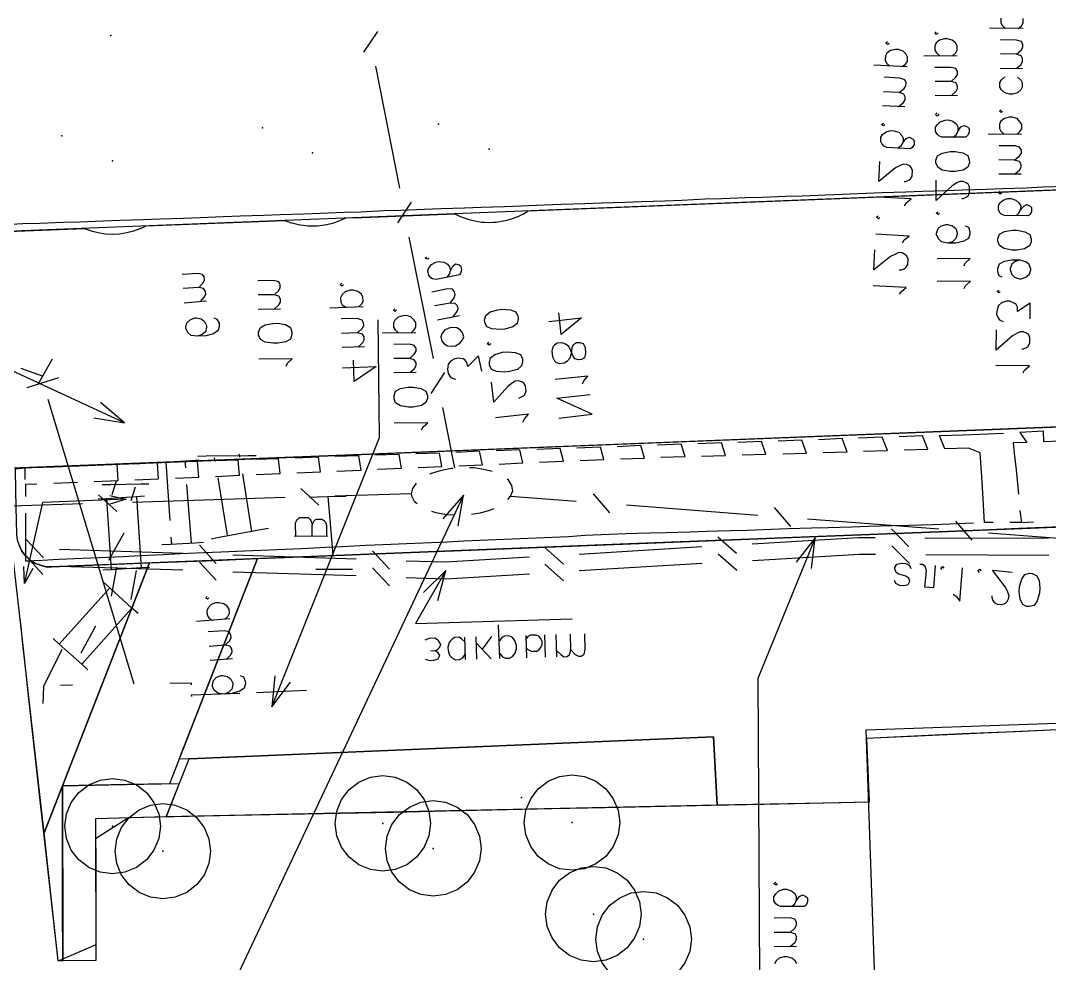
# Model space of a CAD drawing. Header units: metres. Extents: x 131 to 658, y 22 to 173.
# Drawn here: x 154.65 to 187, y 46.71 to 76.36 of the extents above; entities that cross this region are included whole.
import ezdxf

# ---------------------------------------------------------------- set-up
doc = ezdxf.new("R2010")
doc.units = ezdxf.units.M
for name, color, linetype in [('BOUNDARY', 7, 'Continuous'), ('BUILDING', 7, 'Continuous'), ('CURB', 7, 'Continuous'), ('ELECTR_CABLE', 7, 'Continuous'), ('ELECTR_CABLE_COMM', 7, 'Continuous'), ('GRASS', 7, 'Continuous'), ('OVERHEAD_POWER_LINE', 7, 'Continuous'), ('ROAD', 7, 'Continuous'), ('SEWER', 7, 'Continuous'), ('SIDEWALK_PATH', 7, 'Continuous'), ('TREE', 7, 'Continuous'), ('WATER_PIPELINE', 7, 'Continuous')]:
    doc.layers.add(name, color=color, linetype=linetype)

msp = doc.modelspace()

# ---------------------------------------------------------------- linework, layer by layer
at = {"layer": 'BOUNDARY'}
msp.add_lwpolyline([(189.244, 54.149), (185.915, 53.993), (184.262, 53.927), (181.243, 53.782), (181.243, 53.782), (181.255, 53.472), (181.332, 51.807), (181.332, 51.785), (181.332, 51.785), (178.025, 51.707), (176.361, 51.674), (173.032, 51.607), (171.367, 51.574), (168.038, 51.496), (166.374, 51.463), (163.045, 51.397), (161.38, 51.363), (158.04, 51.286), (157.008, 50.631), (157.019, 47.302), (155.854, 46.791), (155.832, 46.791), (155.832, 46.791), (155.466, 50.076), (155.277, 51.741), (154.911, 55.047), (154.733, 56.701), (154.356, 60.019)], dxfattribs=at)
at = {"layer": 'BUILDING'}
msp.add_lwpolyline([(181.234, 54.062), (234.806, 55.937), (235.207, 44.483), (181.635, 42.608)], close=True, dxfattribs=at)
at = {"layer": 'CURB'}
for points in [[(153.979, 69.939), (154.722, 69.973), (155.244, 69.984), (155.987, 70.017), (156.509, 70.028), (157.241, 70.061), (157.774, 70.083), (158.506, 70.106), (159.028, 70.128), (159.771, 70.15), (160.293, 70.172), (161.025, 70.194), (161.558, 70.217), (162.29, 70.239), (162.812, 70.261), (163.555, 70.283), (164.077, 70.305), (164.82, 70.339), (165.342, 70.35), (166.074, 70.383), (166.607, 70.394), (167.339, 70.427), (167.861, 70.45), (168.604, 70.472), (169.126, 70.494), (169.869, 70.516), (170.391, 70.538), (171.123, 70.561), (171.645, 70.583), (172.388, 70.605), (172.91, 70.627), (173.653, 70.649), (174.175, 70.672), (174.907, 70.694), (175.44, 70.716), (176.172, 70.749), (176.694, 70.76), (177.437, 70.794), (177.959, 70.805), (178.702, 70.838), (179.224, 70.849), (179.956, 70.882), (180.489, 70.905), (181.221, 70.927), (181.743, 70.949), (182.486, 70.971), (183.008, 70.993), (183.751, 71.016), (184.273, 71.038), (185.005, 71.06), (185.527, 71.082), (186.27, 71.104), (186.792, 71.127), (187.535, 71.149)], [(187.58, 63.148), (186.825, 63.115), (186.814, 63.448), (186.071, 63.403), (186.292, 63.092), (185.86, 63.081), (185.86, 63.081), (185.893, 62.76), (185.948, 62.238), (186.026, 61.472)], [(176.061, 62.66), (176.816, 62.682), (176.683, 63.081), (175.939, 63.048)], [(177.337, 62.704), (178.081, 62.726), (177.948, 63.126), (177.204, 63.092)], [(178.613, 62.737), (179.357, 62.76), (179.213, 63.17), (178.469, 63.137)], [(179.879, 62.782), (180.633, 62.804), (180.478, 63.215), (179.734, 63.181)], [(181.155, 62.815), (181.909, 62.837), (181.743, 63.259), (180.999, 63.226)], [(182.431, 62.859), (183.174, 62.882), (183.008, 63.303), (182.275, 63.27)], [(185.227, 60.574), (184.961, 60.574), (184.95, 60.751), (184.905, 61.495), (184.872, 62.016), (184.817, 62.771), (184.45, 62.915), (183.707, 62.893), (183.54, 63.314), (184.284, 63.337), (184.805, 63.359), (185.549, 63.381)], [(167.151, 62.305), (167.894, 62.338), (167.816, 62.76), (167.073, 62.737)], [(168.427, 62.36), (169.17, 62.393), (169.081, 62.815), (168.338, 62.782)], [(169.692, 62.416), (170.446, 62.449), (170.346, 62.859), (169.603, 62.826)], [(170.968, 62.471), (171.722, 62.504), (171.611, 62.904), (170.879, 62.871)], [(172.244, 62.527), (172.987, 62.56), (172.888, 62.948), (172.144, 62.915)], [(173.509, 62.582), (174.264, 62.604), (174.153, 62.993), (173.409, 62.959)], [(174.785, 62.626), (175.54, 62.649), (175.418, 63.037), (174.674, 63.004)], [(158.24, 61.916), (158.983, 61.95), (158.95, 62.449), (158.207, 62.416)], [(159.516, 61.972), (160.259, 62.005), (160.215, 62.493), (159.483, 62.471)], [(160.781, 62.027), (161.536, 62.061), (161.491, 62.538), (160.748, 62.515)], [(162.057, 62.083), (162.812, 62.116), (162.756, 62.582), (162.013, 62.56)], [(163.333, 62.138), (164.077, 62.171), (164.021, 62.626), (163.278, 62.604)], [(164.598, 62.194), (165.353, 62.227), (165.286, 62.671), (164.543, 62.649)], [(165.874, 62.249), (166.629, 62.282), (166.551, 62.715), (165.808, 62.693)], [(155.155, 62.316), (154.789, 62.294)], [(154.789, 62.294), (154.789, 61.927)], [(156.42, 62.36), (155.676, 62.327)], [(156.964, 61.861), (157.718, 61.894), (157.685, 62.405), (156.942, 62.371)], [(155.166, 61.783), (154.8, 61.772)], [(156.442, 61.839), (155.699, 61.805)], [(154.8, 61.772), (154.8, 61.395)], [(154.8, 60.873), (154.8, 60.119), (154.8, 59.597), (154.8, 59.375), (154.8, 59.375), (155.332, 59.397), (155.854, 59.419), (156.598, 59.453), (157.13, 59.475), (157.874, 59.508), (158.395, 59.542), (159.15, 59.575), (159.671, 59.597), (160.426, 59.63), (160.947, 59.653), (161.691, 59.686), (162.212, 59.708), (162.967, 59.741), (163.489, 59.763), (164.243, 59.797), (164.765, 59.819), (165.508, 59.863), (166.041, 59.886), (166.784, 59.919), (167.306, 59.941), (168.06, 59.974), (168.582, 59.997), (169.326, 60.03), (169.858, 60.052), (170.602, 60.085), (171.123, 60.107), (171.878, 60.141), (172.399, 60.174), (173.154, 60.207), (173.675, 60.23), (174.419, 60.252), (174.952, 60.263), (175.695, 60.285), (176.217, 60.307), (176.971, 60.329), (177.493, 60.341), (178.247, 60.363), (178.769, 60.385), (179.512, 60.407), (180.045, 60.418), (180.788, 60.44), (181.31, 60.463), (182.065, 60.485), (182.586, 60.496), (183.341, 60.518), (183.862, 60.54), (184.606, 60.562)], [(186.071, 60.951), (186.115, 60.574)], [(186.115, 60.574), (185.749, 60.574)], [(186.115, 60.574), (186.492, 60.596)]]:
    msp.add_lwpolyline(points, dxfattribs=at)
at = {"layer": 'ELECTR_CABLE'}
for points in [[(183.496, 75.965), (183.441, 75.92), (183.441, 75.92), (183.396, 75.965), (183.396, 75.965), (183.441, 76.009)], [(183.951, 75.255), (184.051, 75.343), (184.051, 75.343), (184.095, 75.432), (184.095, 75.432), (184.095, 75.565), (184.095, 75.565), (184.04, 75.654), (184.04, 75.654), (183.94, 75.743), (183.94, 75.743), (183.796, 75.787), (183.796, 75.787), (183.696, 75.787), (183.696, 75.787), (183.54, 75.743), (183.54, 75.743), (183.441, 75.654), (183.441, 75.654), (183.396, 75.565), (183.396, 75.565), (183.396, 75.432), (183.396, 75.432), (183.452, 75.343), (183.452, 75.343), (183.552, 75.255)], [(184.095, 75.255), (183.052, 75.243)], [(183.907, 74.444), (184.051, 74.578), (184.051, 74.578), (184.106, 74.666), (184.106, 74.666), (184.106, 74.766), (184.106, 74.766), (184.051, 74.855), (184.051, 74.855), (183.896, 74.888), (183.896, 74.888), (183.396, 74.888)], [(183.907, 73.99), (184.062, 74.134), (184.062, 74.134), (184.106, 74.223), (184.106, 74.223), (184.106, 74.311), (184.106, 74.311), (184.051, 74.4), (184.051, 74.4), (183.907, 74.444), (183.907, 74.444), (183.407, 74.444)], [(184.106, 74.001), (183.407, 73.99)], [(183.518, 73.412), (183.463, 73.357), (183.463, 73.357), (183.418, 73.401), (183.418, 73.401), (183.463, 73.457)], [(183.973, 72.691), (184.073, 72.78), (184.073, 72.78), (184.117, 72.869), (184.117, 72.869), (184.217, 73.013), (184.217, 73.013), (184.317, 73.057), (184.317, 73.057), (184.417, 73.013), (184.417, 73.013), (184.473, 72.969), (184.473, 72.969), (184.473, 72.835), (184.473, 72.835), (184.417, 72.747), (184.417, 72.747), (184.373, 72.691), (184.373, 72.691), (183.618, 72.691), (183.618, 72.691), (183.518, 72.736), (183.518, 72.736), (183.474, 72.78), (183.474, 72.78), (183.418, 72.869), (183.418, 72.869), (183.418, 73.002), (183.418, 73.002), (183.474, 73.091), (183.474, 73.091), (183.563, 73.179), (183.563, 73.179), (183.718, 73.224), (183.718, 73.224), (183.818, 73.235), (183.818, 73.235), (183.962, 73.191), (183.962, 73.191), (184.073, 73.102), (184.073, 73.102), (184.117, 73.013), (184.117, 73.013), (184.117, 72.869)], [(184.484, 71.892), (184.428, 71.748), (184.428, 71.748), (184.284, 71.659), (184.284, 71.659), (184.029, 71.615), (184.029, 71.615), (183.884, 71.615), (183.884, 71.615), (183.629, 71.659), (183.629, 71.659), (183.485, 71.748), (183.485, 71.748), (183.429, 71.881), (183.429, 71.881), (183.429, 71.97), (183.429, 71.97), (183.474, 72.103), (183.474, 72.103), (183.629, 72.192), (183.629, 72.192), (183.873, 72.247), (183.873, 72.247), (184.029, 72.247), (184.029, 72.247), (184.273, 72.203), (184.273, 72.203), (184.428, 72.114), (184.428, 72.114), (184.473, 71.981), (184.473, 71.981), (184.484, 71.892)], [(184.24, 70.76), (184.284, 70.76), (184.284, 70.76), (184.384, 70.805), (184.384, 70.805), (184.439, 70.849), (184.439, 70.849), (184.484, 70.949), (184.484, 70.949), (184.484, 71.127), (184.484, 71.127), (184.439, 71.215), (184.439, 71.215), (184.384, 71.26), (184.384, 71.26), (184.284, 71.304), (184.284, 71.304), (184.184, 71.304), (184.184, 71.304), (184.084, 71.26), (184.084, 71.26), (183.94, 71.16), (183.94, 71.16), (183.441, 70.705), (183.441, 70.705), (183.441, 71.337)], [(183.54, 70.305), (183.496, 70.261), (183.496, 70.261), (183.441, 70.305), (183.441, 70.305), (183.496, 70.35)], [(184.351, 69.906), (184.45, 69.862), (184.45, 69.862), (184.495, 69.728), (184.495, 69.728), (184.495, 69.64), (184.495, 69.64), (184.45, 69.506), (184.45, 69.506), (184.306, 69.418), (184.306, 69.418), (184.051, 69.362), (184.051, 69.362), (183.807, 69.362), (183.807, 69.362), (183.607, 69.407), (183.607, 69.407), (183.507, 69.495), (183.507, 69.495), (183.452, 69.628), (183.452, 69.628), (183.452, 69.673), (183.452, 69.673), (183.496, 69.817), (183.496, 69.817), (183.596, 69.906), (183.596, 69.906), (183.751, 69.95), (183.751, 69.95), (183.796, 69.95), (183.796, 69.95), (183.951, 69.906), (183.951, 69.906), (184.051, 69.817), (184.051, 69.817), (184.095, 69.684), (184.095, 69.684), (184.095, 69.64), (184.095, 69.64), (184.051, 69.506), (184.051, 69.506), (183.951, 69.407), (183.951, 69.407), (183.807, 69.362)], [(184.306, 68.652), (184.362, 68.741), (184.362, 68.741), (184.506, 68.874), (184.506, 68.874), (183.463, 68.863)], [(160.259, 67.964), (160.393, 68.108), (160.393, 68.108), (160.437, 68.208), (160.437, 68.208), (160.426, 68.297), (160.426, 68.297), (160.37, 68.375), (160.37, 68.375), (160.226, 68.408), (160.226, 68.408), (159.727, 68.375)], [(160.293, 67.52), (160.426, 67.664), (160.426, 67.664), (160.47, 67.753), (160.47, 67.753), (160.459, 67.842), (160.459, 67.842), (160.404, 67.931), (160.404, 67.931), (160.259, 67.964), (160.259, 67.964), (159.76, 67.931)], [(162.623, 67.731), (162.767, 67.875), (162.767, 67.875), (162.812, 67.964), (162.812, 67.964), (162.812, 68.053), (162.812, 68.053), (162.767, 68.142), (162.767, 68.142), (162.612, 68.186), (162.612, 68.186), (162.113, 68.175)], [(164.798, 68.053), (164.754, 68.008), (164.754, 68.008), (164.698, 68.053), (164.698, 68.053), (164.754, 68.097)], [(184.317, 67.931), (184.362, 68.019), (184.362, 68.019), (184.517, 68.164), (184.517, 68.164), (183.463, 68.153)], [(162.623, 67.287), (162.767, 67.42), (162.767, 67.42), (162.823, 67.509), (162.823, 67.509), (162.823, 67.598), (162.823, 67.598), (162.767, 67.698), (162.767, 67.698), (162.623, 67.731), (162.623, 67.731), (162.124, 67.731)], [(165.275, 67.354), (165.364, 67.442), (165.364, 67.442), (165.419, 67.531), (165.419, 67.531), (165.408, 67.664), (165.408, 67.664), (165.364, 67.753), (165.364, 67.753), (165.253, 67.842), (165.253, 67.842), (165.109, 67.886), (165.109, 67.886), (165.009, 67.886), (165.009, 67.886), (164.854, 67.831), (164.854, 67.831), (164.765, 67.742), (164.765, 67.742), (164.709, 67.642), (164.709, 67.642), (164.72, 67.509), (164.72, 67.509), (164.765, 67.42), (164.765, 67.42), (164.876, 67.343)], [(160.492, 67.531), (159.793, 67.476)], [(162.823, 67.287), (162.124, 67.276)], [(165.419, 67.354), (164.376, 67.32)], [(166.474, 67.254), (166.418, 67.209), (166.418, 67.209), (166.374, 67.254), (166.374, 67.254), (166.418, 67.298)], [(160.726, 67.01), (160.825, 66.965), (160.825, 66.965), (160.892, 66.843), (160.892, 66.843), (160.892, 66.754), (160.892, 66.754), (160.859, 66.61), (160.859, 66.61), (160.714, 66.51), (160.714, 66.51), (160.47, 66.444), (160.47, 66.444), (160.215, 66.433), (160.215, 66.433), (160.015, 66.455), (160.015, 66.455), (159.915, 66.544), (159.915, 66.544), (159.849, 66.677), (159.849, 66.677), (159.849, 66.721), (159.849, 66.721), (159.882, 66.854), (159.882, 66.854), (159.982, 66.954), (159.982, 66.954), (160.126, 67.01), (160.126, 67.01), (160.171, 67.01), (160.171, 67.01), (160.326, 66.976), (160.326, 66.976), (160.437, 66.899), (160.437, 66.899), (160.492, 66.766), (160.492, 66.766), (160.492, 66.721), (160.492, 66.721), (160.459, 66.577), (160.459, 66.577), (160.359, 66.488), (160.359, 66.488), (160.215, 66.433)], [(165.242, 66.544), (165.386, 66.677), (165.386, 66.677), (165.442, 66.766), (165.442, 66.766), (165.431, 66.854), (165.431, 66.854), (165.386, 66.943), (165.386, 66.943), (165.231, 66.987), (165.231, 66.987), (164.731, 66.976)], [(166.929, 66.544), (167.028, 66.632), (167.028, 66.632), (167.073, 66.721), (167.073, 66.721), (167.073, 66.865), (167.073, 66.865), (167.017, 66.954), (167.017, 66.954), (166.918, 67.043), (166.918, 67.043), (166.773, 67.087), (166.773, 67.087), (166.673, 67.076), (166.673, 67.076), (166.518, 67.032), (166.518, 67.032), (166.418, 66.943), (166.418, 66.943), (166.374, 66.854), (166.374, 66.854), (166.374, 66.721), (166.374, 66.721), (166.429, 66.632), (166.429, 66.632), (166.529, 66.544)], [(163.178, 66.488), (163.134, 66.344), (163.134, 66.344), (162.989, 66.255), (162.989, 66.255), (162.734, 66.211), (162.734, 66.211), (162.59, 66.211), (162.59, 66.211), (162.335, 66.244), (162.335, 66.244), (162.19, 66.333), (162.19, 66.333), (162.135, 66.466), (162.135, 66.466), (162.135, 66.566), (162.135, 66.566), (162.179, 66.699), (162.179, 66.699), (162.335, 66.788), (162.335, 66.788), (162.579, 66.832), (162.579, 66.832), (162.734, 66.843), (162.734, 66.843), (162.978, 66.799), (162.978, 66.799), (163.134, 66.71), (163.134, 66.71), (163.178, 66.577), (163.178, 66.577), (163.178, 66.488)], [(162.645, 55.758), (162.545, 54.781), (162.545, 54.781), (165.93, 63.248), (165.93, 63.248), (165.897, 66.954)], [(165.264, 66.089), (165.408, 66.233), (165.408, 66.233), (165.453, 66.322), (165.453, 66.322), (165.453, 66.41), (165.453, 66.41), (165.397, 66.499), (165.397, 66.499), (165.242, 66.544), (165.242, 66.544), (164.743, 66.521)], [(167.073, 66.544), (166.03, 66.532)], [(156.953, 63.869), (157.918, 63.714), (157.918, 63.714), (152.947, 66.011), (152.947, 66.011), (149.806, 65.911)], [(165.464, 66.1), (164.765, 66.078)], [(166.884, 65.734), (167.028, 65.867), (167.028, 65.867), (167.084, 65.967), (167.084, 65.967), (167.084, 66.055), (167.084, 66.055), (167.028, 66.144), (167.028, 66.144), (166.884, 66.188), (166.884, 66.188), (166.385, 66.177)], [(163, 65.489), (163.045, 65.589), (163.045, 65.589), (163.189, 65.722), (163.189, 65.722), (162.146, 65.711)], [(164.776, 65.445), (165.83, 65.478), (165.83, 65.478), (165.142, 65.012), (165.142, 65.012), (165.12, 65.678)], [(166.884, 65.29), (167.04, 65.423), (167.04, 65.423), (167.084, 65.512), (167.084, 65.512), (167.084, 65.6), (167.084, 65.6), (167.028, 65.689), (167.028, 65.689), (166.884, 65.734), (166.884, 65.734), (166.385, 65.734)], [(167.084, 65.29), (166.385, 65.279)], [(167.439, 64.48), (167.395, 64.346), (167.395, 64.346), (167.25, 64.258), (167.25, 64.258), (166.995, 64.202), (166.995, 64.202), (166.851, 64.202), (166.851, 64.202), (166.596, 64.247), (166.596, 64.247), (166.44, 64.335), (166.44, 64.335), (166.396, 64.469), (166.396, 64.469), (166.396, 64.557), (166.396, 64.557), (166.44, 64.702), (166.44, 64.702), (166.596, 64.79), (166.596, 64.79), (166.84, 64.835), (166.84, 64.835), (166.995, 64.835), (166.995, 64.835), (167.239, 64.79), (167.239, 64.79), (167.395, 64.702), (167.395, 64.702), (167.439, 64.568), (167.439, 64.568), (167.439, 64.48)], [(157.918, 63.714), (157.163, 64.346)], [(167.25, 63.492), (167.306, 63.581), (167.306, 63.581), (167.45, 63.714), (167.45, 63.714), (166.396, 63.703)], [(158.95, 62.449), (159.216, 62.471), (159.216, 62.471), (159.993, 62.527), (159.993, 62.527), (160.259, 62.549)], [(159.216, 62.471), (159.338, 60.64)], [(159.849, 62.294), (159.827, 62.515)], [(160.226, 62.66), (160.481, 62.671), (160.481, 62.671), (161.791, 62.682), (161.791, 62.682), (162.057, 62.682)], [(160.77, 62.493), (160.748, 62.615)], [(161.547, 62.626), (161.524, 62.737)], [(158.684, 61.783), (158.428, 61.783), (158.428, 61.783), (157.485, 61.761), (157.485, 61.761), (157.219, 61.761)], [(157.652, 61.872), (157.519, 61.45)], [(161.158, 60.174), (160.859, 61.983)], [(161.924, 60.296), (161.635, 62.105)], [(158.251, 61.683), (158.118, 61.262)], [(160.026, 59.941), (159.882, 61.772)], [(158.551, 61.406), (158.295, 61.384), (158.295, 61.384), (157.352, 61.317), (157.352, 61.317), (157.086, 61.306)], [(157.352, 61.317), (157.496, 59.087)], [(158.295, 61.384), (158.44, 59.153)], [(163.733, 61.373), (163.988, 61.384), (163.988, 61.384), (164.62, 61.406), (164.62, 61.406), (164.887, 61.406)], [(164.31, 61.395), (164.465, 59.564)], [(157.896, 60.241), (157.419, 59.386)], [(160.637, 60.063), (160.892, 60.119), (160.892, 60.119), (162.19, 60.352), (162.19, 60.352), (162.446, 60.396)], [(159.094, 59.886), (159.361, 59.897)], [(159.35, 59.897), (160.137, 59.941)], [(159.372, 60.119), (159.394, 59.897)], [(160.137, 59.941), (160.404, 59.963)], [(158.706, 59.164), (158.44, 59.153), (158.44, 59.153), (157.496, 59.087), (157.496, 59.087), (157.241, 59.075)], [(157.663, 59.175), (157.496, 58.265)], [(158.284, 59.064), (158.118, 58.154)], [(165.087, 59.098), (164.831, 59.098), (164.831, 59.098), (164.199, 59.098), (164.199, 59.098), (163.932, 59.098)], [(158.351, 57.711), (158.151, 57.888), (158.151, 57.888), (157.452, 58.521), (157.452, 58.521), (157.252, 58.698)], [(157.452, 58.521), (155.865, 56.756)], [(160.57, 58.21), (160.526, 58.166), (160.526, 58.166), (160.47, 58.21), (160.47, 58.21), (160.515, 58.254)], [(161.07, 57.533), (161.169, 57.622), (161.169, 57.622), (161.214, 57.722), (161.214, 57.722), (161.203, 57.855), (161.203, 57.855), (161.147, 57.944), (161.147, 57.944), (161.036, 58.021), (161.036, 58.021), (160.881, 58.055), (160.881, 58.055), (160.781, 58.055), (160.781, 58.055), (160.637, 57.999), (160.637, 57.999), (160.548, 57.899), (160.548, 57.899), (160.504, 57.799), (160.504, 57.799), (160.515, 57.666), (160.515, 57.666), (160.57, 57.577), (160.57, 57.577), (160.681, 57.5)], [(158.151, 57.888), (156.575, 56.124)], [(157.008, 57.322), (156.542, 56.468)], [(161.225, 57.544), (160.182, 57.466)], [(156.764, 55.946), (156.575, 56.124), (156.575, 56.124), (155.865, 56.756), (155.865, 56.756), (155.676, 56.934)], [(161.081, 56.723), (161.225, 56.867), (161.225, 56.867), (161.269, 56.956), (161.269, 56.956), (161.258, 57.045), (161.258, 57.045), (161.203, 57.134), (161.203, 57.134), (161.047, 57.167), (161.047, 57.167), (160.548, 57.134)], [(161.114, 56.268), (161.258, 56.412), (161.258, 56.412), (161.303, 56.512), (161.303, 56.512), (161.291, 56.601), (161.291, 56.601), (161.236, 56.69), (161.236, 56.69), (161.081, 56.723), (161.081, 56.723), (160.581, 56.679)], [(155.943, 56.579), (155.366, 55.425), (155.366, 55.425), (155.355, 54.881)], [(161.314, 56.29), (160.615, 56.235)], [(161.558, 55.769), (161.658, 55.724), (161.658, 55.724), (161.713, 55.591), (161.713, 55.591), (161.724, 55.502), (161.724, 55.502), (161.68, 55.369), (161.68, 55.369), (161.547, 55.269), (161.547, 55.269), (161.291, 55.203), (161.291, 55.203), (161.047, 55.181), (161.047, 55.181), (160.848, 55.214), (160.848, 55.214), (160.737, 55.303), (160.737, 55.303), (160.681, 55.425), (160.681, 55.425), (160.681, 55.469), (160.681, 55.469), (160.714, 55.613), (160.714, 55.613), (160.814, 55.713), (160.814, 55.713), (160.959, 55.769), (160.959, 55.769), (161.003, 55.769), (161.003, 55.769), (161.158, 55.735), (161.158, 55.735), (161.258, 55.647), (161.258, 55.647), (161.325, 55.524), (161.325, 55.524), (161.325, 55.48), (161.325, 55.48), (161.291, 55.336), (161.291, 55.336), (161.192, 55.236), (161.192, 55.236), (161.047, 55.181)], [(162.545, 54.781), (163.134, 55.558)]]:
    msp.add_lwpolyline(points, dxfattribs=at)
at = {"layer": 'ELECTR_CABLE_COMM'}
for points in [[(165.874, 76.02), (165.431, 75.366)], [(165.808, 74.922), (166.562, 71.093)], [(166.929, 70.649), (166.496, 69.995)], [(166.862, 69.551), (167.617, 65.734)], [(167.472, 68.896), (167.439, 68.852), (167.439, 68.852), (167.372, 68.885), (167.372, 68.885), (167.417, 68.929)], [(168.06, 68.286), (168.138, 68.386), (168.138, 68.386), (168.171, 68.486), (168.171, 68.486), (168.238, 68.641), (168.238, 68.641), (168.327, 68.707), (168.327, 68.707), (168.438, 68.674), (168.438, 68.674), (168.493, 68.641), (168.493, 68.641), (168.515, 68.508), (168.515, 68.508), (168.482, 68.419), (168.482, 68.419), (168.449, 68.363), (168.449, 68.363), (167.716, 68.219), (167.716, 68.219), (167.606, 68.241), (167.606, 68.241), (167.55, 68.275), (167.55, 68.275), (167.483, 68.352), (167.483, 68.352), (167.45, 68.486), (167.45, 68.486), (167.483, 68.585), (167.483, 68.585), (167.572, 68.685), (167.572, 68.685), (167.705, 68.763), (167.705, 68.763), (167.805, 68.785), (167.805, 68.785), (167.961, 68.763), (167.961, 68.763), (168.072, 68.696), (168.072, 68.696), (168.138, 68.619), (168.138, 68.619), (168.171, 68.486)], [(168.16, 67.476), (168.282, 67.642), (168.282, 67.642), (168.316, 67.742), (168.316, 67.742), (168.294, 67.831), (168.294, 67.831), (168.227, 67.909), (168.227, 67.909), (168.072, 67.92), (168.072, 67.92), (167.583, 67.82)], [(168.249, 67.043), (168.371, 67.198), (168.371, 67.198), (168.404, 67.298), (168.404, 67.298), (168.382, 67.387), (168.382, 67.387), (168.316, 67.465), (168.316, 67.465), (168.16, 67.476), (168.16, 67.476), (167.672, 67.387)], [(168.449, 67.076), (167.761, 66.943)], [(168.582, 66.41), (168.549, 66.544), (168.549, 66.544), (168.482, 66.621), (168.482, 66.621), (168.371, 66.699), (168.371, 66.699), (168.216, 66.71), (168.216, 66.71), (168.116, 66.688), (168.116, 66.688), (167.983, 66.621), (167.983, 66.621), (167.894, 66.51), (167.894, 66.51), (167.861, 66.41), (167.861, 66.41), (167.894, 66.277), (167.894, 66.277), (167.961, 66.2), (167.961, 66.2), (168.072, 66.133), (168.072, 66.133), (168.227, 66.122), (168.227, 66.122), (168.327, 66.133), (168.327, 66.133), (168.46, 66.211), (168.46, 66.211), (168.549, 66.322), (168.549, 66.322), (168.582, 66.41)], [(169.148, 65.334), (169.048, 65.822), (169.048, 65.822), (168.715, 65.478), (168.715, 65.478), (168.682, 65.611), (168.682, 65.611), (168.615, 65.689), (168.615, 65.689), (168.56, 65.722), (168.56, 65.722), (168.404, 65.745), (168.404, 65.745), (168.305, 65.722), (168.305, 65.722), (168.171, 65.645), (168.171, 65.645), (168.094, 65.545), (168.094, 65.545), (168.072, 65.401), (168.072, 65.401), (168.094, 65.267), (168.094, 65.267), (168.171, 65.145), (168.171, 65.145), (168.227, 65.112), (168.227, 65.112), (168.327, 65.079)], [(167.983, 65.29), (167.55, 64.635)], [(167.916, 64.191), (168.294, 62.282)], [(168.238, 62.271), (168.183, 62.271), (168.183, 62.271), (167.839, 62.205), (167.839, 62.205), (167.528, 62.105), (167.528, 62.105), (167.517, 62.094)], [(169.481, 62.183), (169.259, 62.238), (169.259, 62.238), (168.915, 62.294), (168.915, 62.294), (168.76, 62.294)], [(167.084, 61.816), (166.973, 61.65), (166.973, 61.65), (166.929, 61.483)], [(169.969, 61.295), (170.058, 61.406), (170.058, 61.406), (170.124, 61.572), (170.124, 61.572), (170.091, 61.739), (170.091, 61.739), (169.991, 61.905), (169.991, 61.905), (169.947, 61.938)], [(164.032, 61.117), (163.466, 61.65)], [(166.929, 61.483), (164.532, 61.406)], [(166.929, 61.483), (166.94, 61.417), (166.94, 61.417), (167.028, 61.25), (167.028, 61.25), (167.117, 61.173)], [(172.655, 61.483), (173.165, 60.884)], [(156.598, 61.162), (151.804, 61.006)], [(157.674, 60.918), (157.097, 61.45)], [(162.967, 61.361), (158.173, 61.206)], [(168.404, 60.474), (168.571, 61.439), (160.836, 44.983), (160.781, 32.639)], [(168.571, 61.439), (167.927, 60.696)], [(170.058, 61.406), (172.122, 61.25)], [(167.572, 60.929), (167.705, 60.895), (167.705, 60.895), (168.038, 60.829), (168.038, 60.829), (168.294, 60.818)], [(168.826, 60.84), (169.115, 60.884), (169.115, 60.884), (169.436, 60.973), (169.436, 60.973), (169.536, 61.017)], [(173.698, 61.128), (177.826, 60.807)], [(178.347, 61.051), (178.858, 60.451)], [(179.39, 60.696), (183.518, 60.374)], [(184.04, 60.618), (184.561, 60.019)], [(182.575, 59.808), (182.031, 60.374)], [(185.083, 60.252), (189.211, 59.941)], [(155.366, 59.464), (154.822, 60.041)], [(160.803, 59.286), (160.271, 59.863)], [(177.16, 59.597), (176.572, 60.119)], [(181.521, 60.096), (180.999, 60.096), (180.999, 60.096), (177.648, 59.897)], [(179.512, 59.131), (179.634, 60.096), (179.634, 60.096), (177.826, 55.669), (177.826, 55.669), (177.892, 44.406)], [(179.634, 60.096), (179.035, 59.331)], [(186.969, 60.074), (183.085, 60.085)], [(155.355, 58.942), (154.822, 59.519)], [(159.749, 59.597), (155.876, 59.73)], [(165.198, 59.419), (161.325, 59.553)], [(166.252, 59.109), (165.719, 59.686)], [(171.722, 59.264), (171.134, 59.786)], [(176.072, 59.808), (172.211, 59.575)], [(177.171, 59.064), (176.583, 59.586)], [(181.532, 59.575), (181.021, 59.575), (181.021, 59.575), (177.659, 59.375)], [(182.597, 59.286), (182.042, 59.841)], [(186.98, 59.542), (183.108, 59.564)], [(159.749, 59.075), (155.876, 59.198)], [(160.803, 58.765), (160.271, 59.331)], [(170.635, 59.486), (168.016, 59.331), (168.016, 59.331), (166.773, 59.364)], [(171.722, 58.743), (171.134, 59.264)], [(176.083, 59.286), (172.211, 59.053)], [(182.12, 58.765), (182.153, 58.665), (182.153, 58.665), (182.287, 58.609), (182.287, 58.609), (182.42, 58.598), (182.42, 58.598), (182.553, 58.632), (182.553, 58.632), (182.608, 58.731), (182.608, 58.731), (182.575, 58.831), (182.575, 58.831), (182.486, 58.887), (182.486, 58.887), (182.264, 58.953), (182.264, 58.953), (182.176, 59.009), (182.176, 59.009), (182.142, 59.12), (182.142, 59.12), (182.142, 59.164), (182.142, 59.164), (182.198, 59.264), (182.198, 59.264), (182.342, 59.297), (182.342, 59.297), (182.475, 59.286), (182.475, 59.286), (182.597, 59.231), (182.597, 59.231), (182.642, 59.131)], [(183.407, 59.22), (183.352, 58.521), (183.352, 58.521), (183.085, 58.543), (183.085, 58.543), (183.13, 59.042), (183.13, 59.042), (183.097, 59.186), (183.097, 59.186), (183.008, 59.253), (183.008, 59.253), (182.919, 59.253)], [(183.629, 59.098), (183.585, 59.153), (183.585, 59.153), (183.64, 59.198), (183.64, 59.198), (183.674, 59.142)], [(165.198, 58.898), (161.325, 59.02)], [(166.252, 58.587), (165.719, 59.153)], [(170.646, 58.953), (168.016, 58.798), (168.016, 58.798), (166.773, 58.842)], [(167.772, 58.121), (168.016, 59.064), (168.016, 59.064), (167.062, 57.4), (167.062, 57.4), (171.989, 57.544)], [(168.016, 59.064), (167.317, 58.376)], [(183.973, 58.321), (184.062, 58.265), (184.062, 58.265), (184.184, 58.099), (184.184, 58.099), (184.262, 59.153)], [(184.794, 59.009), (184.75, 59.064), (184.75, 59.064), (184.805, 59.109), (184.805, 59.109), (184.839, 59.053)], [(185.183, 58.276), (185.183, 58.221), (185.183, 58.221), (185.216, 58.121), (185.216, 58.121), (185.26, 58.066), (185.26, 58.066), (185.349, 58.01), (185.349, 58.01), (185.527, 57.999), (185.527, 57.999), (185.616, 58.043), (185.616, 58.043), (185.671, 58.088), (185.671, 58.088), (185.715, 58.177), (185.715, 58.177), (185.727, 58.276), (185.727, 58.276), (185.693, 58.387), (185.693, 58.387), (185.616, 58.543), (185.616, 58.543), (185.205, 59.075), (185.205, 59.075), (185.826, 59.02)], [(186.281, 57.932), (186.159, 57.999), (186.159, 57.999), (186.082, 58.154), (186.082, 58.154), (186.048, 58.41), (186.048, 58.41), (186.059, 58.554), (186.059, 58.554), (186.126, 58.798), (186.126, 58.798), (186.226, 58.942), (186.226, 58.942), (186.37, 58.987), (186.37, 58.987), (186.459, 58.976), (186.459, 58.976), (186.592, 58.909), (186.592, 58.909), (186.67, 58.754), (186.67, 58.754), (186.692, 58.51), (186.692, 58.51), (186.681, 58.354), (186.681, 58.354), (186.614, 58.11), (186.614, 58.11), (186.514, 57.966), (186.514, 57.966), (186.37, 57.932), (186.37, 57.932), (186.281, 57.932)], [(169.714, 56.301), (169.681, 57.355)], [(167.683, 56.545), (167.772, 56.59), (167.772, 56.59), (167.816, 56.645), (167.816, 56.645), (167.861, 56.745), (167.861, 56.745), (167.805, 56.845), (167.805, 56.845), (167.761, 56.889), (167.761, 56.889), (167.672, 56.945), (167.672, 56.945), (167.495, 56.934), (167.495, 56.934), (167.361, 56.878)], [(168.615, 56.823), (168.527, 56.912), (168.527, 56.912), (168.438, 56.967), (168.438, 56.967), (168.305, 56.956), (168.305, 56.956), (168.216, 56.912), (168.216, 56.912), (168.171, 56.856), (168.171, 56.856), (168.127, 56.801), (168.127, 56.801), (168.083, 56.656), (168.083, 56.656), (168.094, 56.557), (168.094, 56.557), (168.138, 56.401), (168.138, 56.401), (168.227, 56.312), (168.227, 56.312), (168.327, 56.257), (168.327, 56.257), (168.46, 56.268), (168.46, 56.268), (168.549, 56.312), (168.549, 56.312), (168.626, 56.423)], [(168.638, 56.268), (168.615, 56.967)], [(168.993, 56.279), (168.97, 56.978)], [(169.17, 56.59), (169.47, 56.989)], [(169.714, 56.457), (169.803, 56.357), (169.803, 56.357), (169.891, 56.312), (169.891, 56.312), (170.025, 56.312), (170.025, 56.312), (170.113, 56.368), (170.113, 56.368), (170.202, 56.468), (170.202, 56.468), (170.247, 56.612), (170.247, 56.612), (170.247, 56.712), (170.247, 56.712), (170.191, 56.867), (170.191, 56.867), (170.102, 56.967), (170.102, 56.967), (170.002, 57.011), (170.002, 57.011), (169.869, 57), (169.869, 57), (169.78, 56.956), (169.78, 56.956), (169.703, 56.856)], [(170.557, 56.623), (170.602, 56.579), (170.602, 56.579), (170.702, 56.534), (170.702, 56.534), (170.835, 56.534), (170.835, 56.534), (170.879, 56.534), (170.879, 56.534), (170.968, 56.59), (170.968, 56.59), (171.012, 56.645), (171.012, 56.645), (171.046, 56.745), (171.046, 56.745), (171.046, 56.845), (171.046, 56.845), (171.001, 56.945), (171.001, 56.945), (170.957, 56.989), (170.957, 56.989), (170.857, 57.034), (170.857, 57.034), (170.679, 57.034), (170.679, 57.034), (170.591, 56.978), (170.591, 56.978), (170.546, 56.923)], [(170.568, 56.323), (170.546, 57.023)], [(171.156, 56.346), (171.134, 57.045)], [(171.512, 56.357), (171.489, 57.056)], [(171.5, 56.557), (171.645, 56.412), (171.645, 56.412), (171.734, 56.357), (171.734, 56.357), (171.822, 56.368), (171.822, 56.368), (171.911, 56.412), (171.911, 56.412), (171.955, 56.568), (171.955, 56.568), (171.944, 57.067)], [(171.955, 56.568), (172.089, 56.423), (172.089, 56.423), (172.188, 56.379), (172.188, 56.379), (172.277, 56.379), (172.277, 56.379), (172.366, 56.434), (172.366, 56.434), (172.399, 56.579), (172.399, 56.579), (172.388, 57.078)], [(169.448, 56.29), (168.982, 56.778)], [(167.372, 56.279), (167.517, 56.235), (167.517, 56.235), (167.65, 56.246), (167.65, 56.246), (167.783, 56.29), (167.783, 56.29), (167.827, 56.39), (167.827, 56.39), (167.772, 56.49), (167.772, 56.49), (167.683, 56.545), (167.683, 56.545), (167.55, 56.534)], [(178.436, 49.222), (178.392, 49.177), (178.392, 49.177), (178.336, 49.222), (178.336, 49.222), (178.392, 49.266)], [(178.891, 48.5), (178.991, 48.589), (178.991, 48.589), (179.035, 48.678), (179.035, 48.678), (179.135, 48.822), (179.135, 48.822), (179.235, 48.866), (179.235, 48.866), (179.335, 48.822), (179.335, 48.822), (179.39, 48.778), (179.39, 48.778), (179.39, 48.645), (179.39, 48.645), (179.346, 48.545), (179.346, 48.545), (179.29, 48.5), (179.29, 48.5), (178.547, 48.5), (178.547, 48.5), (178.447, 48.545), (178.447, 48.545), (178.392, 48.589), (178.392, 48.589), (178.336, 48.678), (178.336, 48.678), (178.336, 48.811), (178.336, 48.811), (178.392, 48.9), (178.392, 48.9), (178.491, 49), (178.491, 49), (178.636, 49.044), (178.636, 49.044), (178.736, 49.044), (178.736, 49.044), (178.891, 49), (178.891, 49), (178.991, 48.911), (178.991, 48.911), (179.035, 48.822), (179.035, 48.822), (179.035, 48.678)], [(178.847, 47.69), (178.991, 47.823), (178.991, 47.823), (179.046, 47.923), (179.046, 47.923), (179.046, 48.012), (179.046, 48.012), (178.991, 48.101), (178.991, 48.101), (178.847, 48.145), (178.847, 48.145), (178.347, 48.134)], [(178.847, 47.246), (179.002, 47.379), (179.002, 47.379), (179.046, 47.468), (179.046, 47.468), (179.046, 47.557), (179.046, 47.557), (179.002, 47.646), (179.002, 47.646), (178.847, 47.69), (178.847, 47.69), (178.347, 47.69)], [(179.046, 47.246), (178.347, 47.235)], [(179.057, 46.703), (179.002, 46.791), (179.002, 46.791), (178.902, 46.88), (178.902, 46.88), (178.747, 46.925), (178.747, 46.925), (178.647, 46.925), (178.647, 46.925), (178.503, 46.88), (178.503, 46.88), (178.403, 46.791), (178.403, 46.791), (178.358, 46.703)]]:
    msp.add_lwpolyline(points, dxfattribs=at)
at = {"layer": 'GRASS'}
for points in [[(197.123, 71.426), (173.886, 70.505), (154.7, 69.751), (154.3, 69.728), (154.3, 69.95), (154.256, 71.471), (154.234, 72.425), (154.156, 75.632), (154.145, 76.409)], [(197.667, 60.851), (186.037, 60.385), (184.872, 60.341), (173.498, 59.897), (155.621, 59.186), (155.455, 59.186), (155.277, 59.231), (155.122, 59.286), (154.966, 59.386), (154.889, 59.453), (154.8, 59.53), (154.689, 59.675), (154.611, 59.841), (154.556, 60.019), (154.534, 60.207), (154.511, 61.062), (154.5, 61.583), (154.489, 62.26), (154.789, 62.294), (155, 62.305), (155.694, 62.33), (173.187, 63.026), (186.004, 63.536), (198.122, 64.014)]]:
    msp.add_lwpolyline(points, dxfattribs=at)
for points in [[(159.227, 51.319), (159.949, 53.15), (176.439, 53.838), (176.549, 51.685), (175.584, 51.663)], [(157.019, 46.802), (155.976, 46.791), (155.965, 48.611), (155.965, 52.295), (157.43, 52.329), (159.638, 52.373), (159.227, 51.319), (157.01, 51.263), (157.008, 51.259), (157.019, 49.455)]]:
    msp.add_lwpolyline(points, close=True, dxfattribs=at)
at = {"layer": 'GROUND'}
for points in [[(159.044, 51.028), (158.993, 50.64), (158.843, 50.278), (158.605, 49.968), (158.294, 49.729), (157.932, 49.58), (157.544, 49.528), (157.156, 49.58), (156.794, 49.729), (156.484, 49.968), (156.245, 50.278), (156.095, 50.64), (156.044, 51.028), (156.095, 51.417), (156.245, 51.778), (156.484, 52.089), (156.794, 52.327), (157.156, 52.477), (157.544, 52.528), (157.932, 52.477), (158.294, 52.327), (158.605, 52.089), (158.843, 51.778), (158.993, 51.417)], [(167.539, 51.117), (167.488, 50.729), (167.338, 50.367), (167.099, 50.057), (166.789, 49.818), (166.427, 49.668), (166.039, 49.617), (165.651, 49.668), (165.289, 49.818), (164.978, 50.057), (164.74, 50.367), (164.59, 50.729), (164.539, 51.117), (164.59, 51.505), (164.74, 51.867), (164.978, 52.178), (165.289, 52.416), (165.651, 52.566), (166.039, 52.617), (166.427, 52.566), (166.789, 52.416), (167.099, 52.178), (167.338, 51.867), (167.488, 51.505)], [(173.487, 51.141), (173.436, 50.753), (173.286, 50.391), (173.047, 50.08), (172.737, 49.842), (172.375, 49.692), (171.987, 49.641), (171.599, 49.692), (171.237, 49.842), (170.926, 50.08), (170.688, 50.391), (170.538, 50.753), (170.487, 51.141), (170.538, 51.529), (170.688, 51.891), (170.926, 52.202), (171.237, 52.44), (171.599, 52.59), (171.987, 52.641), (172.375, 52.59), (172.737, 52.44), (173.047, 52.202), (173.286, 51.891), (173.436, 51.529)], [(169.126, 50.331), (169.075, 49.943), (168.925, 49.581), (168.686, 49.27), (168.376, 49.032), (168.014, 48.882), (167.626, 48.831), (167.237, 48.882), (166.876, 49.032), (166.565, 49.27), (166.327, 49.581), (166.177, 49.943), (166.126, 50.331), (166.177, 50.719), (166.327, 51.081), (166.565, 51.392), (166.876, 51.63), (167.237, 51.78), (167.626, 51.831), (168.014, 51.78), (168.376, 51.63), (168.686, 51.392), (168.925, 51.081), (169.075, 50.719)], [(160.626, 50.242), (160.574, 49.854), (160.425, 49.492), (160.186, 49.182), (159.876, 48.943), (159.514, 48.793), (159.126, 48.742), (158.737, 48.793), (158.376, 48.943), (158.065, 49.182), (157.827, 49.492), (157.677, 49.854), (157.626, 50.242), (157.677, 50.63), (157.827, 50.992), (158.065, 51.303), (158.376, 51.541), (158.737, 51.691), (159.126, 51.742), (159.514, 51.691), (159.876, 51.541), (160.186, 51.303), (160.425, 50.992), (160.574, 50.63)], [(174.158, 48.265), (174.107, 47.877), (173.957, 47.515), (173.719, 47.205), (173.408, 46.966), (173.046, 46.816), (172.658, 46.765), (172.27, 46.816), (171.908, 46.966), (171.597, 47.205), (171.359, 47.515), (171.209, 47.877), (171.158, 48.265), (171.209, 48.654), (171.359, 49.015), (171.597, 49.326), (171.908, 49.564), (172.27, 49.714), (172.658, 49.765), (173.046, 49.714), (173.408, 49.564), (173.719, 49.326), (173.957, 49.015), (174.107, 48.654)], [(175.739, 47.479), (175.688, 47.091), (175.538, 46.729), (175.3, 46.418), (174.989, 46.18), (174.628, 46.03), (174.239, 45.979), (173.851, 46.03), (173.489, 46.18), (173.179, 46.418), (172.94, 46.729), (172.791, 47.091), (172.739, 47.479), (172.791, 47.867), (172.94, 48.229), (173.179, 48.54), (173.489, 48.778), (173.851, 48.928), (174.239, 48.979), (174.628, 48.928), (174.989, 48.778), (175.3, 48.54), (175.538, 48.229), (175.688, 47.867)]]:
    msp.add_lwpolyline(points, close=True, dxfattribs=at)
at = {"layer": 'OVERHEAD_POWER_LINE'}
for points in [[(154.778, 58.654), (155.355, 61.206)], [(157.974, 61.306), (155.355, 61.206)], [(157.452, 61.428), (157.974, 61.306), (157.974, 61.306), (157.452, 61.151)], [(155.033, 59.131), (154.778, 58.654), (154.778, 58.654), (154.755, 59.198)]]:
    msp.add_lwpolyline(points, dxfattribs=at)
at = {"layer": 'ROAD'}
for points in [[(153.979, 69.717), (156.656, 69.823), (156.658, 69.822), (156.871, 69.746), (157.09, 69.691), (157.313, 69.658), (157.538, 69.647), (157.764, 69.658), (157.987, 69.691), (158.162, 69.735), (158.206, 69.746), (158.207, 69.746), (158.412, 69.82), (158.418, 69.822), (158.418, 69.822), (158.418, 69.822), (158.581, 69.899), (158.581, 69.899), (158.581, 69.899), (158.583, 69.9), (158.583, 69.9), (162.956, 70.075), (162.957, 70.075), (162.958, 70.075), (162.959, 70.075), (163.073, 70.034), (163.162, 70.002), (163.163, 70.002), (163.233, 69.984), (163.381, 69.947), (163.382, 69.947), (163.604, 69.914), (163.605, 69.914), (163.685, 69.91), (163.83, 69.903), (163.831, 69.903), (163.975, 69.91), (164.055, 69.914), (164.056, 69.914), (164.279, 69.947), (164.28, 69.947), (164.498, 70.002), (164.71, 70.078), (164.711, 70.078), (164.865, 70.151), (164.866, 70.151), (164.867, 70.151), (164.868, 70.152), (165.386, 70.172), (168.301, 70.281), (168.302, 70.281), (168.303, 70.281), (168.304, 70.281), (168.471, 70.202), (168.498, 70.189), (168.499, 70.189), (168.561, 70.166), (168.711, 70.113), (168.712, 70.113), (168.782, 70.095), (168.93, 70.058), (169.153, 70.025), (169.154, 70.025), (169.234, 70.021), (169.378, 70.014), (169.379, 70.014), (169.524, 70.021), (169.604, 70.025), (169.605, 70.025), (169.827, 70.058), (169.828, 70.058), (169.976, 70.095), (170.047, 70.113), (170.047, 70.113), (170.115, 70.137), (170.259, 70.189), (170.259, 70.189), (170.259, 70.189), (170.259, 70.189), (170.332, 70.223), (170.462, 70.285), (170.462, 70.285), (170.464, 70.286), (170.55, 70.338), (170.608, 70.372), (170.609, 70.373), (170.609, 70.373), (170.61, 70.373), (170.611, 70.373), (192.335, 71.236)], [(202.62, 64.195), (165.386, 62.715), (162.423, 62.604), (154.113, 62.271)]]:
    msp.add_lwpolyline(points, dxfattribs=at)
at = {"layer": 'SEWER'}
for points in [[(155.199, 64.923), (155.654, 65.722)], [(155.344, 65.179), (154.667, 65.423)], [(155.843, 65.123), (154.844, 64.813)], [(158.218, 55.491), (155.521, 64.446)], [(156.287, 55.458), (155.91, 55.447)], [(160.026, 55.469), (160.026, 55.524), (160.026, 55.524), (159.338, 55.513)], [(160.038, 55.103), (160.026, 55.158), (160.026, 55.158), (161.547, 55.214)], [(162.068, 55.236), (163.644, 55.303)]]:
    msp.add_lwpolyline(points, dxfattribs=at)
at = {"layer": 'SIDEWALK_PATH'}
for points in [[(189.333, 54.149), (181.235, 53.782), (181.243, 53.782), (181.332, 51.785), (180.444, 51.763), (176.549, 51.685), (176.439, 53.838), (159.949, 53.15), (159.638, 53.139), (162.102, 59.442), (162.412, 59.453), (178.891, 60.107), (183.796, 60.296), (191.874, 60.618)], [(154.611, 59.841), (154.689, 59.675), (154.8, 59.53), (154.8, 59.375), (154.966, 59.375), (155.122, 59.286), (155.277, 59.231), (155.455, 59.186), (155.621, 59.186), (158.706, 59.309), (155.388, 50.819), (154.711, 56.845), (154.678, 57.2), (154.633, 57.566)]]:
    msp.add_lwpolyline(points, dxfattribs=at)
for points in [[(158.706, 59.309), (160.77, 59.386), (162.102, 59.442), (159.327, 52.362), (158.007, 52.34), (155.965, 52.295)], [(155.832, 46.791), (155.388, 50.819), (155.965, 52.295), (155.976, 47.158), (155.976, 46.791)]]:
    msp.add_lwpolyline(points, close=True, dxfattribs=at)
at = {"layer": 'TREE'}
for p in [(157.488, 75.894), (162.255, 72.989), (167.792, 73.1), (155.952, 72.734), (163.831, 72.203), (169.379, 72.314), (157.539, 71.947), (170.4, 51.927), (166.039, 51.117), (171.987, 51.141), (157.544, 51.028), (159.126, 50.242), (167.626, 50.331), (172.658, 48.265), (174.239, 47.479)]:
    msp.add_point(p, dxfattribs=at)
at = {"layer": 'WATER_PIPELINE'}
for points in [[(185.471, 76.431), (185.471, 76.298), (185.471, 76.298), (185.516, 76.209), (185.516, 76.209), (185.616, 76.109)], [(186.015, 76.109), (186.115, 76.198), (186.115, 76.198), (186.17, 76.287), (186.17, 76.287), (186.17, 76.42)], [(186.17, 76.109), (185.116, 76.12)], [(181.954, 75.643), (181.909, 75.61), (181.909, 75.61), (181.854, 75.654), (181.854, 75.654), (181.909, 75.698)], [(185.96, 75.299), (186.104, 75.432), (186.104, 75.432), (186.159, 75.521), (186.159, 75.521), (186.159, 75.61), (186.159, 75.61), (186.115, 75.698), (186.115, 75.698), (185.96, 75.743), (185.96, 75.743), (185.46, 75.754)], [(182.364, 74.911), (182.475, 74.988), (182.475, 74.988), (182.531, 75.077), (182.531, 75.077), (182.531, 75.21), (182.531, 75.21), (182.486, 75.31), (182.486, 75.31), (182.397, 75.399), (182.397, 75.399), (182.253, 75.454), (182.253, 75.454), (182.153, 75.454), (182.153, 75.454), (181.998, 75.421), (181.998, 75.421), (181.887, 75.332), (181.887, 75.332), (181.843, 75.255), (181.843, 75.255), (181.832, 75.11), (181.832, 75.11), (181.876, 75.022), (181.876, 75.022), (181.976, 74.922)], [(185.948, 74.855), (186.104, 74.977), (186.104, 74.977), (186.148, 75.077), (186.148, 75.077), (186.148, 75.166), (186.148, 75.166), (186.104, 75.255), (186.104, 75.255), (185.96, 75.299), (185.96, 75.299), (185.46, 75.31)], [(182.52, 74.899), (181.476, 74.955)], [(186.148, 74.844), (185.449, 74.855)], [(182.275, 74.1), (182.431, 74.223), (182.431, 74.223), (182.486, 74.311), (182.486, 74.311), (182.497, 74.4), (182.497, 74.4), (182.453, 74.5), (182.453, 74.5), (182.298, 74.544), (182.298, 74.544), (181.798, 74.578)], [(185.993, 74.578), (186.093, 74.489), (186.093, 74.489), (186.137, 74.4), (186.137, 74.4), (186.137, 74.267), (186.137, 74.267), (186.093, 74.178), (186.093, 74.178), (185.993, 74.089), (185.993, 74.089), (185.837, 74.045), (185.837, 74.045), (185.738, 74.045), (185.738, 74.045), (185.593, 74.089), (185.593, 74.089), (185.493, 74.178), (185.493, 74.178), (185.438, 74.267), (185.438, 74.267), (185.438, 74.411), (185.438, 74.411), (185.493, 74.5), (185.493, 74.5), (185.593, 74.589)], [(182.253, 73.657), (182.409, 73.779), (182.409, 73.779), (182.464, 73.867), (182.464, 73.867), (182.464, 73.956), (182.464, 73.956), (182.42, 74.045), (182.42, 74.045), (182.275, 74.1), (182.275, 74.1), (181.776, 74.123)], [(182.453, 73.646), (181.754, 73.679)], [(185.527, 73.512), (185.482, 73.468), (185.482, 73.468), (185.427, 73.512), (185.427, 73.512), (185.482, 73.557)], [(181.82, 73.091), (181.776, 73.046), (181.776, 73.046), (181.721, 73.091), (181.721, 73.091), (181.776, 73.135)], [(185.971, 72.78), (186.071, 72.869), (186.071, 72.869), (186.126, 72.958), (186.126, 72.958), (186.126, 73.091), (186.126, 73.091), (186.071, 73.179), (186.071, 73.179), (185.982, 73.279), (185.982, 73.279), (185.826, 73.324), (185.826, 73.324), (185.727, 73.324), (185.727, 73.324), (185.582, 73.279), (185.582, 73.279), (185.471, 73.191), (185.471, 73.191), (185.427, 73.102), (185.427, 73.102), (185.427, 72.969), (185.427, 72.969), (185.471, 72.88), (185.471, 72.88), (185.571, 72.791)], [(182.231, 72.347), (182.342, 72.436), (182.342, 72.436), (182.397, 72.525), (182.397, 72.525), (182.497, 72.647), (182.497, 72.647), (182.597, 72.691), (182.597, 72.691), (182.697, 72.636), (182.697, 72.636), (182.741, 72.591), (182.741, 72.591), (182.741, 72.458), (182.741, 72.458), (182.686, 72.369), (182.686, 72.369), (182.631, 72.325), (182.631, 72.325), (181.887, 72.369), (181.887, 72.369), (181.787, 72.414), (181.787, 72.414), (181.743, 72.469), (181.743, 72.469), (181.698, 72.558), (181.698, 72.558), (181.698, 72.691), (181.698, 72.691), (181.754, 72.78), (181.754, 72.78), (181.865, 72.858), (181.865, 72.858), (182.009, 72.902), (182.009, 72.902), (182.109, 72.891), (182.109, 72.891), (182.264, 72.847), (182.264, 72.847), (182.353, 72.747), (182.353, 72.747), (182.397, 72.658), (182.397, 72.658), (182.397, 72.525)], [(186.115, 72.78), (185.072, 72.791)], [(185.904, 71.97), (186.059, 72.103), (186.059, 72.103), (186.115, 72.192), (186.115, 72.192), (186.115, 72.281), (186.115, 72.281), (186.059, 72.38), (186.059, 72.38), (185.915, 72.425), (185.915, 72.425), (185.416, 72.425)], [(182.431, 71.304), (182.475, 71.304), (182.475, 71.304), (182.575, 71.337), (182.575, 71.337), (182.631, 71.382), (182.631, 71.382), (182.686, 71.471), (182.686, 71.471), (182.697, 71.648), (182.697, 71.648), (182.653, 71.737), (182.653, 71.737), (182.608, 71.792), (182.608, 71.792), (182.508, 71.837), (182.508, 71.837), (182.409, 71.848), (182.409, 71.848), (182.309, 71.803), (182.309, 71.803), (182.153, 71.726), (182.153, 71.726), (181.632, 71.304), (181.632, 71.304), (181.665, 71.926)], [(185.904, 71.526), (186.059, 71.659), (186.059, 71.659), (186.104, 71.748), (186.104, 71.748), (186.104, 71.837), (186.104, 71.837), (186.059, 71.926), (186.059, 71.926), (185.904, 71.97), (185.904, 71.97), (185.405, 71.981)], [(186.104, 71.526), (185.405, 71.526)], [(185.493, 70.949), (185.449, 70.905), (185.449, 70.905), (185.394, 70.949), (185.394, 70.949), (185.449, 70.993)], [(182.442, 70.538), (182.497, 70.627), (182.497, 70.627), (182.653, 70.749), (182.653, 70.749), (181.599, 70.805)], [(185.937, 70.217), (186.037, 70.305), (186.037, 70.305), (186.082, 70.394), (186.082, 70.394), (186.193, 70.527), (186.193, 70.527), (186.292, 70.572), (186.292, 70.572), (186.392, 70.527), (186.392, 70.527), (186.437, 70.483), (186.437, 70.483), (186.437, 70.35), (186.437, 70.35), (186.381, 70.261), (186.381, 70.261), (186.337, 70.217), (186.337, 70.217), (185.582, 70.228), (185.582, 70.228), (185.482, 70.272), (185.482, 70.272), (185.438, 70.317), (185.438, 70.317), (185.394, 70.405), (185.394, 70.405), (185.394, 70.538), (185.394, 70.538), (185.438, 70.627), (185.438, 70.627), (185.538, 70.716), (185.538, 70.716), (185.693, 70.76), (185.693, 70.76), (185.793, 70.76), (185.793, 70.76), (185.937, 70.716), (185.937, 70.716), (186.037, 70.627), (186.037, 70.627), (186.093, 70.538), (186.093, 70.538), (186.082, 70.394)], [(181.665, 70.172), (181.621, 70.128), (181.621, 70.128), (181.565, 70.183), (181.565, 70.183), (181.621, 70.217)], [(182.375, 69.373), (182.431, 69.462), (182.431, 69.462), (182.586, 69.584), (182.586, 69.584), (181.543, 69.64)], [(186.426, 69.407), (186.37, 69.273), (186.37, 69.273), (186.215, 69.185), (186.215, 69.185), (185.971, 69.14), (185.971, 69.14), (185.815, 69.14), (185.815, 69.14), (185.571, 69.196), (185.571, 69.196), (185.427, 69.284), (185.427, 69.284), (185.371, 69.418), (185.371, 69.418), (185.371, 69.506), (185.371, 69.506), (185.427, 69.64), (185.427, 69.64), (185.582, 69.728), (185.582, 69.728), (185.826, 69.773), (185.826, 69.773), (185.982, 69.773), (185.982, 69.773), (186.226, 69.717), (186.226, 69.717), (186.381, 69.628), (186.381, 69.628), (186.426, 69.495), (186.426, 69.495), (186.426, 69.407)], [(182.275, 68.519), (182.331, 68.519), (182.331, 68.519), (182.431, 68.552), (182.431, 68.552), (182.486, 68.596), (182.486, 68.596), (182.542, 68.685), (182.542, 68.685), (182.553, 68.863), (182.553, 68.863), (182.508, 68.963), (182.508, 68.963), (182.453, 69.007), (182.453, 69.007), (182.364, 69.051), (182.364, 69.051), (182.264, 69.063), (182.264, 69.063), (182.153, 69.018), (182.153, 69.018), (181.998, 68.94), (181.998, 68.94), (181.476, 68.519), (181.476, 68.519), (181.51, 69.151)], [(186.071, 68.83), (185.915, 68.785), (185.915, 68.785), (185.815, 68.696), (185.815, 68.696), (185.76, 68.563), (185.76, 68.563), (185.76, 68.519), (185.76, 68.519), (185.815, 68.375), (185.815, 68.375), (185.904, 68.286), (185.904, 68.286), (186.059, 68.241), (186.059, 68.241), (186.104, 68.241), (186.104, 68.241), (186.259, 68.286), (186.259, 68.286), (186.359, 68.375), (186.359, 68.375), (186.415, 68.508), (186.415, 68.508), (186.415, 68.552), (186.415, 68.552), (186.359, 68.685), (186.359, 68.685), (186.259, 68.774), (186.259, 68.774), (186.071, 68.83), (186.071, 68.83), (185.815, 68.83), (185.815, 68.83), (185.571, 68.785), (185.571, 68.785), (185.416, 68.696), (185.416, 68.696), (185.36, 68.563), (185.36, 68.563), (185.36, 68.474), (185.36, 68.474), (185.405, 68.341), (185.405, 68.341), (185.505, 68.297)], [(182.287, 67.753), (182.342, 67.842), (182.342, 67.842), (182.497, 67.964), (182.497, 67.964), (181.454, 68.019)], [(185.449, 67.842), (185.405, 67.798), (185.405, 67.798), (185.349, 67.842), (185.349, 67.842), (185.405, 67.886)], [(170.291, 66.976), (170.258, 66.832), (170.258, 66.832), (170.124, 66.732), (170.124, 66.732), (169.88, 66.655), (169.88, 66.655), (169.725, 66.643), (169.725, 66.643), (169.47, 66.666), (169.47, 66.666), (169.314, 66.732), (169.314, 66.732), (169.248, 66.865), (169.248, 66.865), (169.237, 66.954), (169.237, 66.954), (169.281, 67.087), (169.281, 67.087), (169.414, 67.198), (169.414, 67.198), (169.658, 67.265), (169.658, 67.265), (169.803, 67.287), (169.803, 67.287), (170.058, 67.265), (170.058, 67.265), (170.224, 67.198), (170.224, 67.198), (170.28, 67.065), (170.28, 67.065), (170.291, 66.976)], [(186.392, 66.976), (186.392, 67.476), (186.392, 67.476), (185.993, 67.209), (185.993, 67.209), (185.993, 67.343), (185.993, 67.343), (185.948, 67.431), (185.948, 67.431), (185.893, 67.476), (185.893, 67.476), (185.749, 67.531), (185.749, 67.531), (185.649, 67.531), (185.649, 67.531), (185.493, 67.487), (185.493, 67.487), (185.394, 67.398), (185.394, 67.398), (185.349, 67.265), (185.349, 67.265), (185.338, 67.132), (185.338, 67.132), (185.394, 66.987), (185.394, 66.987), (185.438, 66.943), (185.438, 66.943), (185.538, 66.899)], [(171.256, 66.899), (172.288, 67.01), (172.288, 67.01), (171.645, 66.488), (171.645, 66.488), (171.578, 67.165)], [(186.126, 66.033), (186.181, 66.033), (186.181, 66.033), (186.281, 66.078), (186.281, 66.078), (186.326, 66.122), (186.326, 66.122), (186.381, 66.211), (186.381, 66.211), (186.381, 66.399), (186.381, 66.399), (186.337, 66.488), (186.337, 66.488), (186.281, 66.532), (186.281, 66.532), (186.181, 66.577), (186.181, 66.577), (186.082, 66.577), (186.082, 66.577), (185.982, 66.532), (185.982, 66.532), (185.837, 66.444), (185.837, 66.444), (185.327, 66), (185.327, 66), (185.338, 66.632)], [(169.425, 66.2), (169.381, 66.155), (169.381, 66.155), (169.326, 66.188), (169.326, 66.188), (169.37, 66.244)], [(172.41, 65.9), (172.377, 65.756), (172.377, 65.756), (172.288, 65.7), (172.288, 65.7), (172.188, 65.689), (172.188, 65.689), (172.078, 65.722), (172.078, 65.722), (172.022, 65.811), (172.022, 65.811), (171.955, 65.978), (171.955, 65.978), (171.889, 66.111), (171.889, 66.111), (171.778, 66.188), (171.778, 66.188), (171.678, 66.222), (171.678, 66.222), (171.523, 66.211), (171.523, 66.211), (171.434, 66.155), (171.434, 66.155), (171.389, 66.1), (171.389, 66.1), (171.356, 65.967), (171.356, 65.967), (171.378, 65.789), (171.378, 65.789), (171.434, 65.656), (171.434, 65.656), (171.489, 65.611), (171.489, 65.611), (171.6, 65.578), (171.6, 65.578), (171.745, 65.6), (171.745, 65.6), (171.844, 65.656), (171.844, 65.656), (171.933, 65.756), (171.933, 65.756), (171.967, 65.889), (171.967, 65.889), (171.989, 66.078), (171.989, 66.078), (172.033, 66.177), (172.033, 66.177), (172.133, 66.233), (172.133, 66.233), (172.233, 66.233), (172.233, 66.233), (172.333, 66.2), (172.333, 66.2), (172.399, 66.078), (172.399, 66.078), (172.41, 65.9)], [(170.435, 65.634), (170.402, 65.501), (170.402, 65.501), (170.269, 65.39), (170.269, 65.39), (170.025, 65.323), (170.025, 65.323), (169.869, 65.301), (169.869, 65.301), (169.625, 65.323), (169.625, 65.323), (169.459, 65.39), (169.459, 65.39), (169.392, 65.523), (169.392, 65.523), (169.392, 65.611), (169.392, 65.611), (169.425, 65.756), (169.425, 65.756), (169.559, 65.856), (169.559, 65.856), (169.803, 65.933), (169.803, 65.933), (169.958, 65.944), (169.958, 65.944), (170.202, 65.922), (170.202, 65.922), (170.369, 65.856), (170.369, 65.856), (170.435, 65.722), (170.435, 65.722), (170.435, 65.634)], [(186.17, 65.279), (186.215, 65.367), (186.215, 65.367), (186.37, 65.501), (186.37, 65.501), (185.316, 65.512)], [(170.313, 64.491), (170.358, 64.502), (170.358, 64.502), (170.457, 64.557), (170.457, 64.557), (170.502, 64.602), (170.502, 64.602), (170.546, 64.702), (170.546, 64.702), (170.524, 64.879), (170.524, 64.879), (170.468, 64.957), (170.468, 64.957), (170.413, 65.001), (170.413, 65.001), (170.302, 65.034), (170.302, 65.034), (170.202, 65.023), (170.202, 65.023), (170.113, 64.968), (170.113, 64.968), (169.969, 64.857), (169.969, 64.857), (169.525, 64.358), (169.525, 64.358), (169.459, 64.99)], [(172.322, 64.935), (172.355, 65.034), (172.355, 65.034), (172.488, 65.179), (172.488, 65.179), (171.456, 65.068)], [(171.578, 63.858), (172.621, 63.98), (172.621, 63.98), (171.512, 64.491), (171.512, 64.491), (172.555, 64.602)], [(170.446, 63.736), (170.491, 63.836), (170.491, 63.836), (170.624, 63.98), (170.624, 63.98), (169.581, 63.869)], [(163.3, 60.141), (163.289, 60.529), (163.289, 60.529), (163.289, 60.551), (163.289, 60.551), (163.3, 60.585), (163.3, 60.585), (163.322, 60.629), (163.322, 60.629), (163.344, 60.662), (163.344, 60.662), (163.378, 60.696), (163.378, 60.696), (163.4, 60.718), (163.4, 60.718), (163.433, 60.729), (163.433, 60.729), (163.455, 60.729), (163.455, 60.729), (163.655, 60.729), (163.655, 60.729), (163.688, 60.729), (163.688, 60.729), (163.722, 60.707), (163.722, 60.707), (163.755, 60.673), (163.755, 60.673), (163.777, 60.64), (163.777, 60.64), (163.788, 60.607), (163.788, 60.607), (163.81, 60.562), (163.81, 60.562), (163.81, 60.529), (163.81, 60.529), (163.822, 60.485), (163.822, 60.485), (163.833, 60.529), (163.833, 60.529), (163.844, 60.562), (163.844, 60.562), (163.866, 60.607), (163.866, 60.607), (163.877, 60.629), (163.877, 60.629), (163.899, 60.651), (163.899, 60.651), (163.921, 60.673), (163.921, 60.673), (163.955, 60.684), (163.955, 60.684), (163.977, 60.684), (163.977, 60.684), (164.099, 60.684), (164.099, 60.684), (164.121, 60.684), (164.121, 60.684), (164.143, 60.673), (164.143, 60.673), (164.177, 60.651), (164.177, 60.651), (164.199, 60.64), (164.199, 60.64), (164.21, 60.618), (164.21, 60.618), (164.243, 60.574), (164.243, 60.574), (164.254, 60.518), (164.254, 60.518), (164.265, 60.485), (164.265, 60.485), (164.265, 60.152)], [(163.822, 60.152), (163.822, 60.485)], [(164.31, 60.152), (163.256, 60.141)]]:
    msp.add_lwpolyline(points, dxfattribs=at)

doc.saveas('drawing.dxf')
